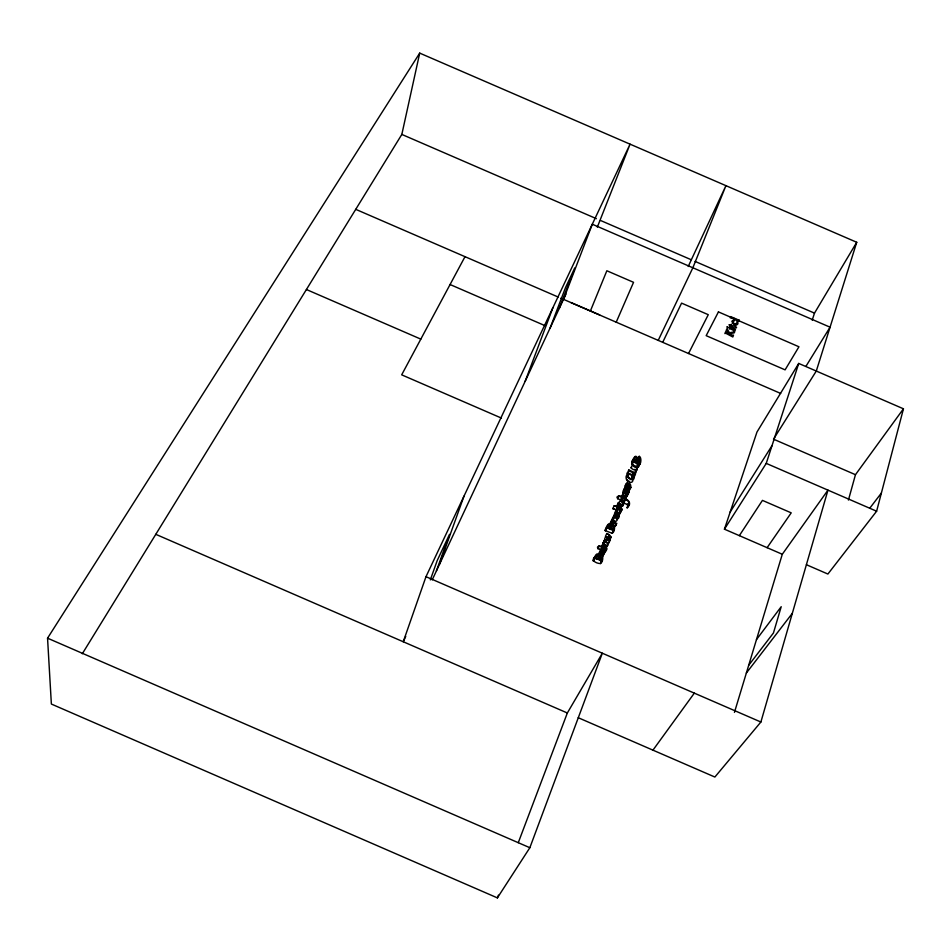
<?xml version="1.0" encoding="UTF-8"?>
<svg xmlns="http://www.w3.org/2000/svg" width="951" height="951" viewBox="0 0 951 951"><rect width="100%" height="100%" fill="white"/><g stroke="black" fill="none" stroke-linecap="round" stroke-linejoin="round"><path stroke-width="1.43" d="M616.628 510.283L612.801 508.464L614.572 508.844M606.025 547.17L605.977 546.29A1.878 1.545 27.9 0 0 605.098 545.149L603.398 544.697M607.641 543.14L608.711 543.009L610.364 540.002L607.487 537.66C613.68 538.765 609.781 534.224 606.786 533.559C614.881 538.848 601.175 534.474 605.668 540.929M604.147 553.862L602.684 556.513M613.3 529.969L612.206 533.285L605.228 530.634L607.202 526.307M632.213 462.816L632.046 461.283L633.723 458.917M631.714 462.804C632.201 460.522 636.16 452.07 637.063 458.739C640.796 451.63 642.638 463.517 638.62 465.538L639.559 463.541L639.25 460.153M609.639 524.69C607.808 523.252 605.93 529.172 609.591 528.328L609.639 524.69C609.841 523.014 615.178 513.825 613.038 519.995M605.062 530.468C605.585 528.031 609.722 519.377 610.554 526.343C614.382 518.794 616.379 531.098 612.206 533.285M601.436 561.363L600.402 563.563C595.278 563.42 589.965 559.58 596.039 556.204M593.151 560.698C593.686 558.201 597.917 549.452 598.714 556.549C602.577 548.81 604.646 561.304 600.402 563.563M627.41 489.575L629.3 484.879L630.347 487.637L628.956 490.312L630.953 487.53C629.752 474.252 624.141 500.844 625.936 487.768C622.049 487.994 626.15 492.368 627.101 493.712M600.557 561.019L600.295 557.607L598.512 558.201M636.481 467.619L631.821 464.266L633.497 461.092L639.75 463.933L638.121 463.791L636.73 466.501L637.146 467.476M613.55 526.105C618.519 526.093 616.046 522.479 613.312 521.219A4.315 3.507 27.7 0 1 613.098 519.638L612.575 517.808L613.609 516.25M82.309 653.753L401.833 134.424L419.712 53.113L856.732 242.279L816.291 371.045L773.508 439.172L855.46 474.692L903.45 408.799L798.721 363.437L756.984 432.016L724.436 529.184L782.293 554.267L827.964 490.134L760.883 722.023L714.879 777.038L578.22 717.708M601.793 552.626L601.579 551.307M615.773 512.268L615.796 513.481M625.199 500.773C630.905 493.973 608.676 495.007 620.504 499.941M622.394 505.433L622.465 504.577M806.424 564.728L827.893 574.035L876.62 511.222L903.45 408.799M611.873 521.707L611.731 522.277A4.303 3.507 27.7 0 0 611.719 522.86M848.423 500.071L855.46 474.692M637.325 468.106C638.466 472.992 629.241 467.999 631.607 467.476M612.836 517.76C613.05 522.741 611.208 520.292 611.065 523.609M734.445 712.382L782.293 554.267M627.398 503.792L628.587 505.48L627.291 507.882L627.672 504.874L623.951 502.948M628.433 505.171C631.214 500.761 622.394 496.529 623.987 503.733C621.859 503.59 618.721 498.728 622.085 498.217C628.777 498.55 632.32 503.733 627.042 507.822M812.202 320.178L814.496 313.129L856.732 242.279M724.436 529.184L766.244 463.387L798.721 363.437M603.291 542.95L604.765 539.681L608.688 539.823L605.407 536.4L606.857 533.463M597.335 227.123L630.061 144.16L425.989 576.686L403.248 641.759L405.744 636.433M430.327 579.896L437.222 560.519L449.502 534.391L436.414 570.921M439.528 564.252L463.981 496.172M570.98 302.584L599.701 314.947M739.141 319.702L738.523 321.402L731.034 317.551L730.392 317.955L730.57 316.552M419.712 53.113L47.55 638.18L51.366 704.049L497.385 897.887L529.85 847.721L602.328 653.218L567.343 712.988L518.271 842.693M525.19 381.244L552.876 307.755M497.385 897.887L498.431 895.129M550.165 327.893L565.524 287.571L574.761 267.909L559.271 308.445M563.527 299.351L592.295 224.222L830.068 327.192L806.032 366.171M619.636 512.993L622.216 509.189L620.361 507.846L622.953 503.935L619.695 507.335L617.984 503.115L618.863 507.252L614.227 505.659L622.061 509.403M626.02 496.624L626.757 496.267L625.77 495.97M621.55 510.521L621.764 509.986C609.341 502.794 622.406 522.051 619.731 509.962L621.55 510.521L620.171 513.171M628.147 493.605L626.138 493.569C628.801 505.492 615.832 486.472 628.147 493.605L626.554 496.791M633.604 476.273L634.222 476.641L635.898 470.947L634.697 473.241M634.222 476.641L637.289 468.237L633.723 475.476M688.215 266.482L725.934 185.659L692.863 267.766L658.223 340.387M590.393 311.001L606.845 270.762L633.544 282.316L616.224 322.187M594.411 558.938L594.494 558.118M632.677 475.785L627.208 473.372L627.505 472.695L632.486 474.918M635.125 472.778L628.884 469.984L628.575 470.662L635.613 473.943M432.218 579.872L566.023 294.002M662.704 342.324L681.582 303.131L708.281 314.686L688.536 353.51M609.912 528.922L611.755 527.234L612.503 529.624M627.149 487.162L628.124 486.46M631.88 462.959L633.093 460.094M632.023 463.006L633.592 460.094L640.011 462.828M632.118 462.982L633.592 460.094M627.208 473.372L628.884 469.984M631.821 464.266L633.497 461.092M632.344 479.696L631.714 476.76L633.366 473.776L632.153 476.51L633.021 479.209L632.593 481.384A3.186 2.532 27.1 0 1 631.44 482.276C626.031 483.75 623.832 474.394 629.027 473.705L626.65 477.045M630.893 467.833L632.581 464.67L636.706 466.822L637.848 466.252L637.515 464.278L633.176 461.378M618.839 495.673L617.651 498.336M638.359 458.013L639.286 456.207M612.801 508.737L614.227 505.659M617.615 498.93L618.756 495.721M636.754 460.617C639.702 457.728 640.998 455.446 639.785 461.829L637.218 460.95L638.145 457.895L639.512 457.134M626.709 490.193C623.012 490.24 625.318 482.526 627.696 483.251L625.889 486.401M623.226 493.628L623.202 490.811L624.973 487.483M616.521 506.99L617.984 503.115M624.118 490.906L625.936 487.768M631.714 476.76L633.366 473.776M627.838 486.401L629.217 483.714M635.898 470.947L637.289 468.237M605.228 530.634L606.928 527.841L613.573 530.658M621.169 500L622.085 498.217M636.73 466.501L638.05 467.167L639.75 463.933M605.478 530.646L606.928 527.841M620.944 500.761C622.846 495.816 625.544 504.399 622.287 505.563M625.592 491.263L627.969 488.422L629.193 492.059L627.803 494.734L627.196 494.829L628.587 492.154L627.779 489.349L626.317 492.036L627.779 489.349M629.419 484.82C628.67 490.68 624.367 485.485 626.745 482.977M629.538 484.832L628.147 487.518L628.956 490.312M611.469 520.399L613.026 517.653M600.889 549.928C588.99 544.614 612.765 544.459 605.228 551.699M611.018 522.087L609.817 524.881L611.493 525.428M597.929 548.893L599.142 545.684M613.633 516.987L615.868 513.992L615.238 516.821L614.786 514.669L615.868 513.992M614.691 516.975L615.998 514.111M620.706 507.228L622.584 503.721M593.317 560.876L595.017 558.118L601.769 560.971M593.483 560.912L594.827 558.332M620.611 508.333L622.953 503.935M593.579 560.888L595.017 558.118M611.065 526.414L612.908 523.621M604.444 540.132L603.136 542.855L604.123 542.225M616.961 518.664L616.854 516.987C618.542 510.354 620.658 517.653 617.793 518.675C615.535 519.163 612.908 516.12 614.405 514.075C618.994 508.761 614.893 526.462 618.376 514.218M611.755 527.234C613.347 521.624 614.667 527.448 613.347 529.6L610.697 528.708L611.695 525.428L613.122 524.607M613.954 518.224L613.098 519.638C617.805 524.857 617.71 516.678 618.59 514.229M618.637 515.739L619.553 513.968M600.545 551.663C604.004 542.236 598.607 558.701 602.245 549.214M616.712 523.205L615.095 526.497M599.76 556.335L601.115 553.744M599.974 557.345C601.638 551.723 602.851 557.797 601.531 559.889L598.845 558.986L599.867 555.61L601.341 554.754M603.255 553.767L603.16 552.032C609.401 543.556 602.352 562.826 600.283 549.726C605.323 542.534 601.246 562.089 604.515 549.44M603.16 552.032L604.67 549.309M609.781 539.823L611.303 537.03M604.884 549.321L603.314 551.913M465.003 256.675L401.679 374.837L501.45 418.095M626.115 499.002L618.982 496.256M625.211 499.81L625.627 498.074M730.19 511.995L771.998 445.662M739.343 535.651L762.44 500.381L791.22 512.851L767.112 547.681M620.682 512.054L620.611 511.246M652.945 750.149L694.325 693.136M631.797 464.088L633.342 464.302M756.473 639.595L781.211 606.702L773.448 632.974L748.687 665.296M869.678 508.321L881.375 493.058M746.357 673.023L792.326 613.324M595.005 557.738L596.099 557.084L596.693 558.915M609.686 524.453L611.018 524.381M627.696 483.251L626.768 485.069L627.886 486.805M618.554 516.488L619.089 513.849M610.364 540.156L604.491 540.239M608.711 543.009L608.509 542.022M599.855 551.307L598.809 553.53L600.188 555.776M627.957 473.503C625.722 476.249 629.764 480.528 632.831 479.589A3.186 2.544 27.1 0 0 633.984 478.698L634.412 476.51L633.544 473.812M616.617 523.763L611.184 522.254M597.703 548.347L598.643 548.406M638.05 467.167L638.24 466.513M607.19 527.199L608.462 527.948M633.723 459.761L634.959 460.474M621.859 498.99L621.645 500.82L623.678 502.901M629.027 473.705L627.85 474.656L627.969 476.178A4.22 3.352 27 0 0 629.039 477.652C631.702 480.933 635.53 477.212 633.104 474.062M629.193 492.059L628.587 492.154M630.953 487.53L630.347 487.637M632.581 464.67C632.581 467.678 641.521 469.152 638.121 463.791M605.145 549.654L606.512 548.454L606.583 546.088M620.718 500.88C616.022 501.367 623.701 510.045 623.155 504.256M615.868 511.151L614.869 512.351L615.333 514.36M622.287 494.805L621.372 496.933M600.521 551.009L601.139 551.057M635.874 469.521L634.674 469.342M623.594 490.169L624.557 490.443M625.366 485.664L626.317 485.937M626.59 476.213L627.648 476.403M599.285 546.29L606.607 549.096M619.374 512.339L620.385 512.637M617.781 516.548L615.618 514.848M629.312 481.372L628.171 480.778M602.173 550.451L603.754 551.081M401.833 134.424L596.384 218.671M600.461 220.442L690.997 259.635M695.062 261.406L814.496 313.129M731.699 317.04L733.958 318.026M734.505 318.252L737.786 319.679M355.745 209.339L558.13 297.021M560.828 298.186L780.652 393.429M450.073 284.527L544.757 325.551M766.244 463.387L876.62 511.222M306.412 289.52L420.817 339.115M425.989 576.686L760.883 722.023M155.786 534.319L567.343 712.988M47.55 638.18L529.85 847.721M604.741 544.269L606.298 545.517M606.845 537.874L606.013 537.101M638.121 459.856L638.858 462.103M608.426 526.307L609.115 528.043M621.407 505.1L620.266 503.483M635.102 459.178L635.434 459.892M601.971 547.455L601.912 545.315L603.053 544.115A1.997 1.64 27.9 0 1 603.445 544.02M601.175 557.655L601.543 560.139M629.514 489.444L629.562 490.217M627.755 493.961L627.803 494.734M599.582 552.947L599.606 553.66M617.603 512.66A4.125 3.352 27.4 0 1 617.936 513.076M627.22 479.898A4.208 3.352 27 0 1 626.59 478.876M603.849 543.556C603.528 546.456 608.402 547.431 607.344 543.675A1.878 1.545 27.9 0 0 606.465 542.534L604.765 542.094L603.849 543.556M730.095 326.324L730.57 326.966L730.796 326.312C737.298 330.211 739.391 326.264 731.057 325.575L731.545 324.16L730.594 325.373L729.037 324.695L730.095 326.324M636.421 458.525L636.148 460.593C631.309 461.199 636.397 453.805 636.421 458.525M598.048 556.335L597.715 558.606C592.58 559.224 598.108 551.223 598.048 556.335M727.051 326.978L728.383 327.56L727.051 326.978M727.135 328.868L729.465 332.802L734.731 331.744L734.243 332.874L729.619 333.611L732.841 335.513L733.506 335.097L732.817 336.999L725.637 333.183L724.959 333.599L725.661 331.697L729.037 333.837L726.73 330.187L726.1 330.508L727.135 328.868M734.362 320.63L732.389 321.272L733.59 323.292L736.752 323.922L737.18 321.474L737.857 322.698A2.996 2.175 27.1 0 1 737.56 324.291C734.017 328.178 729.251 318.561 734.362 320.63M603.279 542.712C602.149 550.451 612.777 545.066 605.811 541.523A1.997 1.652 27.8 0 0 604.42 541.511L603.279 542.712M734.588 330.972L735.503 329.628L729.631 327.655L729.453 329.058L730.106 328.654L734.588 330.972M626.388 495.97L625.877 496.731L624.819 496.351A4.125 3.317 27.4 0 1 623.785 494.912L623.749 492.903L625.389 493.617A4.101 3.305 27.2 0 1 626.245 495.007L626.388 495.97M619.981 512.399L619.458 513.171L618.4 512.791A4.161 3.376 27.5 0 1 617.354 511.341L617.33 509.296L618.982 510.009A4.137 3.352 27.4 0 1 619.838 511.424L619.981 512.399M718.433 311.904L706.177 335.667L785.098 369.856L798.947 346.77L718.433 311.904"/></g></svg>
